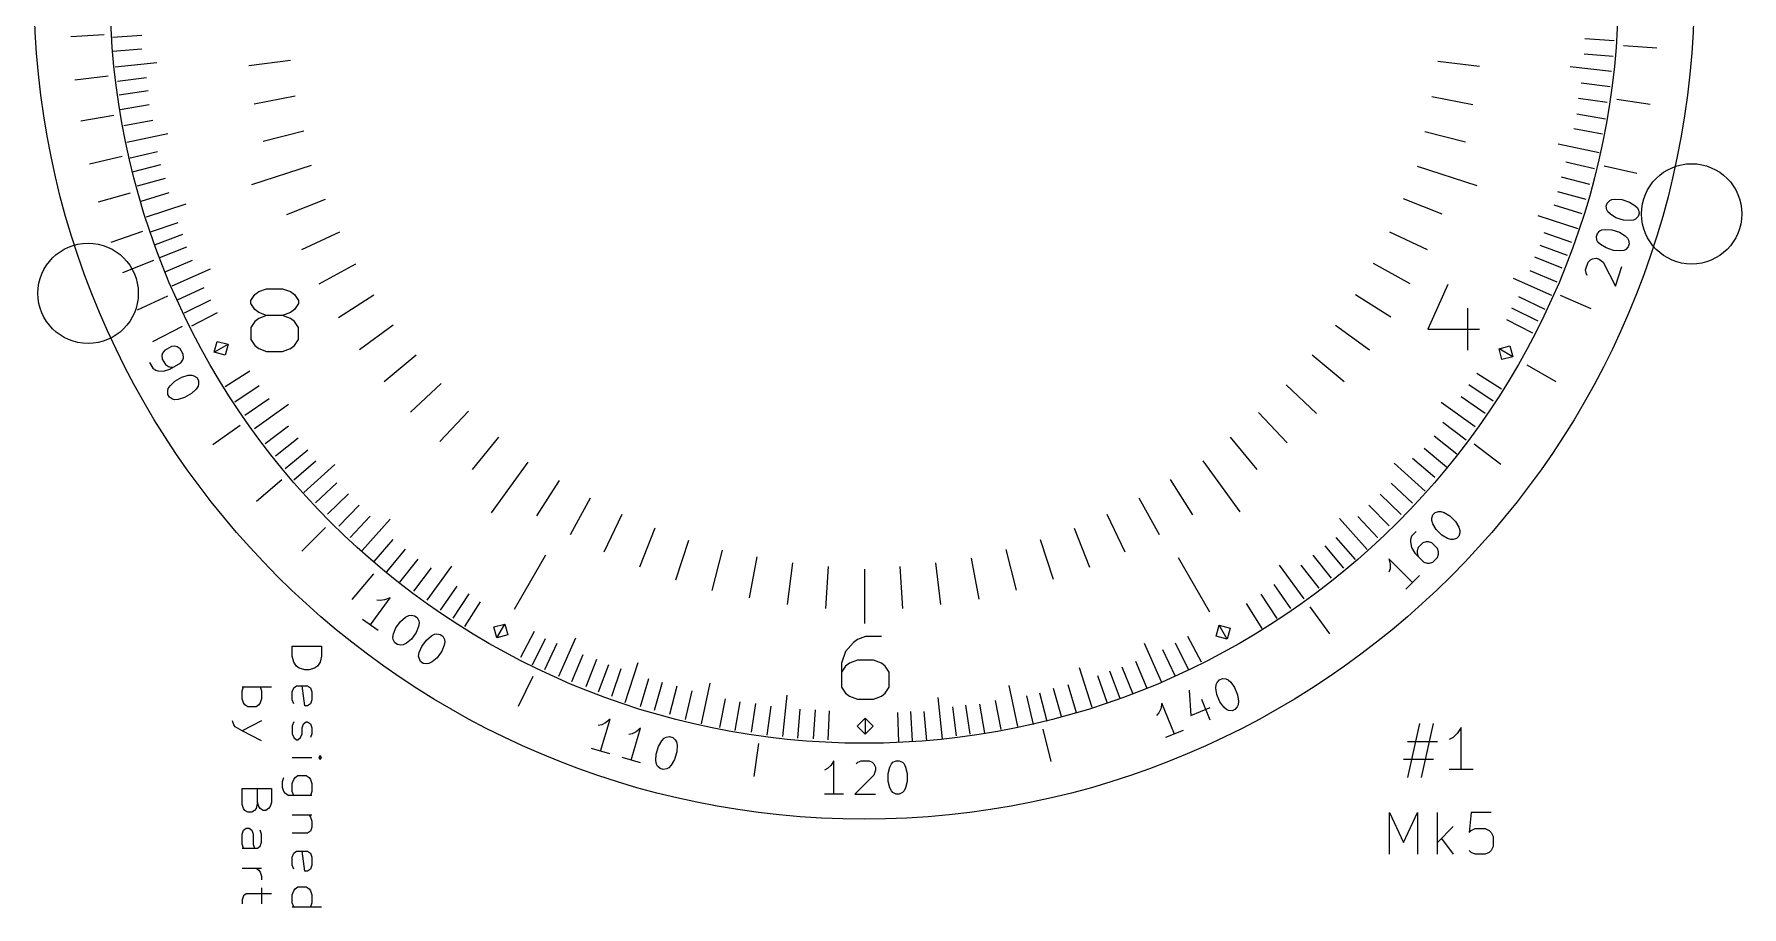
# Model space of a CAD drawing. Extents: x 186.8 to 227.6, y -134.5 to -92.7.
# Drawn here: x 186.79 to 227.63, y -134.55 to -113.67 of the extents above; entities that cross this region are included whole.
import ezdxf

# ---------------------------------------------------------------- set-up
doc = ezdxf.new("R2010")
doc.units = 0
doc.layers.add('BLACK', color=7, linetype='CONTINUOUS')

msp = doc.modelspace()

# ---------------------------------------------------------------- linework, layer by layer
at = {"layer": 'BLACK', "linetype": 'CONTINUOUS'}
for p, q in [((188.461, -113.689), (187.663, -113.735)), ((189.364, -113.706), (188.666, -113.75)), ((223.874, -113.776), (224.573, -113.82)), ((189.364, -114.029), (188.666, -114.088)), ((189.72, -114.353), (188.725, -114.457)), ((192.919, -114.303), (191.927, -114.429)), ((220.361, -114.313), (221.353, -114.439)), ((223.858, -114.138), (224.556, -114.196)), ((224.799, -113.945), (225.597, -114)), ((188.56, -114.678), (187.765, -114.77)), ((189.477, -114.715), (188.782, -114.802)), ((223.521, -114.447), (224.515, -114.552)), ((189.514, -115.025), (188.821, -115.128)), ((193.034, -115.155), (192.052, -115.343)), ((220.216, -115.165), (221.198, -115.353)), ((223.784, -114.836), (224.478, -114.924)), ((189.538, -115.362), (188.848, -115.479)), ((223.681, -115.577), (224.372, -115.694)), ((223.721, -115.198), (224.413, -115.3)), ((224.642, -115.228), (225.434, -115.342)), ((188.697, -115.618), (187.908, -115.755)), ((189.626, -115.736), (188.938, -115.867)), ((223.611, -115.926), (224.299, -116.057)), ((189.986, -116.057), (189.008, -116.265)), ((193.238, -115.987), (192.27, -116.236)), ((220.052, -115.997), (221.02, -116.246)), ((223.236, -116.293), (224.214, -116.501)), ((188.893, -116.599), (188.113, -116.778)), ((189.738, -116.485), (189.056, -116.645)), ((189.812, -116.796), (189.134, -116.97)), ((223.421, -116.721), (224.103, -116.881)), ((189.925, -117.12), (189.251, -117.308)), ((193.415, -116.81), (191.989, -117.274)), ((219.865, -116.83), (221.291, -117.294)), ((223.308, -117.083), (223.986, -117.257)), ((224.337, -116.82), (225.117, -116.997)), ((189.088, -117.471), (188.319, -117.69)), ((190.012, -117.469), (189.342, -117.672)), ((219.529, -117.603), (220.459, -117.972)), ((223.221, -117.432), (223.895, -117.62)), ((224.518, -117.629), (224.603, -117.616)), ((224.603, -117.616), (224.759, -117.627)), ((190.418, -117.739), (189.467, -118.048)), ((193.751, -117.623), (192.821, -117.992)), ((222.753, -118.012), (223.704, -118.321)), ((223.134, -117.756), (223.804, -117.958)), ((224.387, -117.786), (224.411, -117.714)), ((224.4, -117.87), (224.387, -117.786)), ((224.424, -117.918), (224.4, -117.87)), ((224.411, -117.714), (224.47, -117.653)), ((224.485, -117.978), (224.424, -117.918)), ((224.47, -117.653), (224.518, -117.629)), ((224.618, -118.062), (224.485, -117.978)), ((224.759, -117.627), (224.94, -117.686)), ((224.94, -117.686), (225.074, -117.769)), ((225.074, -117.769), (225.134, -117.829)), ((225.134, -117.829), (225.159, -117.877)), ((225.171, -117.961), (225.148, -118.033)), ((225.159, -117.877), (225.171, -117.961)), ((189.382, -118.392), (188.626, -118.653)), ((190.224, -118.181), (189.563, -118.411)), ((194.089, -118.407), (193.184, -118.833)), ((219.201, -118.397), (220.105, -118.823)), ((222.897, -118.416), (223.558, -118.646)), ((224.175, -118.438), (224.235, -118.378)), ((224.235, -118.378), (224.283, -118.353)), ((224.283, -118.353), (224.367, -118.341)), ((224.367, -118.341), (224.524, -118.351)), ((224.524, -118.351), (224.705, -118.41)), ((224.799, -118.12), (224.618, -118.062)), ((224.705, -118.41), (224.838, -118.494)), ((224.956, -118.131), (224.799, -118.12)), ((225.04, -118.119), (224.956, -118.131)), ((225.088, -118.094), (225.04, -118.119)), ((225.148, -118.033), (225.088, -118.094)), ((190.336, -118.467), (189.68, -118.711)), ((190.435, -118.765), (189.784, -119.023)), ((222.798, -118.715), (223.454, -118.959)), ((224.152, -118.511), (224.175, -118.438)), ((224.164, -118.595), (224.152, -118.511)), ((224.189, -118.643), (224.164, -118.595)), ((224.249, -118.703), (224.189, -118.643)), ((224.383, -118.786), (224.249, -118.703)), ((224.564, -118.845), (224.383, -118.786)), ((224.72, -118.856), (224.564, -118.845)), ((224.805, -118.843), (224.72, -118.856)), ((224.853, -118.819), (224.805, -118.843)), ((224.838, -118.494), (224.899, -118.553)), ((224.912, -118.758), (224.853, -118.819)), ((224.899, -118.553), (224.923, -118.601)), ((224.936, -118.686), (224.912, -118.758)), ((224.923, -118.601), (224.936, -118.686)), ((189.646, -119.087), (188.903, -119.381)), ((190.572, -119.089), (189.927, -119.36)), ((194.476, -119.172), (193.6, -119.654)), ((218.814, -119.152), (219.69, -119.634)), ((222.673, -119.001), (223.324, -119.258)), ((223.893, -119.308), (223.951, -119.127)), ((223.951, -119.127), (224.011, -119.066)), ((224.011, -119.066), (224.059, -119.042)), ((224.059, -119.042), (224.143, -119.029)), ((224.143, -119.029), (224.216, -119.052)), ((224.216, -119.052), (224.313, -119.124)), ((224.313, -119.124), (224.606, -119.7)), ((224.606, -119.7), (224.759, -119.229)), ((190.998, -119.295), (190.085, -119.701)), ((220.595, -119.657), (220.119, -120.729)), ((222.16, -119.505), (223.074, -119.912)), ((222.561, -119.325), (223.206, -119.596)), ((223.905, -119.392), (223.893, -119.308)), ((223.93, -119.44), (223.905, -119.392)), ((189.979, -119.939), (189.252, -120.272)), ((190.846, -119.737), (190.213, -120.036)), ((191.008, -120.036), (190.381, -120.348)), ((191.969, -120.044), (192.064, -119.901)), ((191.969, -120.116), (191.969, -120.044)), ((192.064, -119.901), (192.159, -119.83)), ((192.159, -119.83), (192.35, -119.759)), ((192.35, -119.759), (192.73, -119.759)), ((192.73, -119.759), (192.921, -119.83)), ((192.921, -119.83), (193.016, -119.901)), ((193.016, -119.901), (193.111, -120.044)), ((193.111, -120.044), (193.111, -120.116)), ((194.912, -119.918), (194.068, -120.453)), ((218.388, -119.898), (219.232, -120.433)), ((222.287, -119.948), (222.921, -120.246)), ((223.289, -119.915), (224.021, -120.236)), ((191.17, -120.335), (190.55, -120.659)), ((192.064, -120.259), (191.969, -120.116)), ((192.159, -120.33), (192.064, -120.259)), ((192.159, -120.473), (192.064, -120.544)), ((192.35, -120.401), (192.159, -120.33)), ((192.35, -120.401), (192.159, -120.473)), ((192.73, -120.401), (192.35, -120.401)), ((192.921, -120.33), (192.73, -120.401)), ((192.921, -120.473), (192.73, -120.401)), ((193.016, -120.259), (192.921, -120.33)), ((193.016, -120.544), (192.921, -120.473)), ((193.111, -120.116), (193.016, -120.259)), ((221.071, -120.229), (221.071, -121.229)), ((222.125, -120.221), (222.752, -120.532)), ((190.332, -120.664), (189.621, -121.031)), ((192.064, -120.544), (191.969, -120.687)), ((191.969, -120.687), (191.969, -120.973)), ((193.111, -120.687), (193.016, -120.544)), ((193.111, -120.973), (193.111, -120.687)), ((195.376, -120.634), (194.567, -121.222)), ((217.914, -120.634), (218.723, -121.222)), ((220.119, -120.729), (221.357, -120.729)), ((222.001, -120.495), (222.621, -120.819)), ((189.908, -121.235), (189.861, -121.306)), ((190.073, -121.139), (189.908, -121.235)), ((190.158, -121.134), (190.073, -121.139)), ((190.21, -121.148), (190.158, -121.134)), ((190.281, -121.195), (190.21, -121.148)), ((190.357, -121.327), (190.281, -121.195)), ((191.098, -121.279), (191.168, -121.019)), ((191.098, -121.279), (191.428, -121.088)), ((191.358, -121.349), (191.098, -121.279)), ((191.168, -121.019), (191.428, -121.088)), ((191.428, -121.088), (191.358, -121.349)), ((191.969, -120.973), (192.064, -121.116)), ((192.064, -121.116), (192.159, -121.187)), ((192.159, -121.187), (192.35, -121.259)), ((192.35, -121.259), (192.73, -121.259)), ((192.73, -121.259), (192.921, -121.187)), ((192.921, -121.187), (193.016, -121.116)), ((193.016, -121.116), (193.111, -120.973)), ((221.823, -121.195), (222.083, -121.126)), ((221.893, -121.455), (221.823, -121.195)), ((222.153, -121.386), (221.823, -121.195)), ((222.083, -121.126), (222.153, -121.386)), ((189.55, -121.529), (189.626, -121.661)), ((189.626, -121.661), (189.697, -121.708)), ((189.861, -121.306), (189.847, -121.358)), ((189.847, -121.358), (189.852, -121.443)), ((189.852, -121.443), (189.928, -121.575)), ((189.886, -121.731), (190.037, -121.688)), ((189.928, -121.575), (189.999, -121.622)), ((189.999, -121.622), (190.051, -121.636)), ((190.037, -121.688), (190.301, -121.535)), ((190.051, -121.636), (190.136, -121.63)), ((190.301, -121.535), (190.348, -121.464)), ((190.348, -121.464), (190.362, -121.412)), ((190.362, -121.412), (190.357, -121.327)), ((195.929, -121.352), (195.158, -121.989)), ((217.351, -121.342), (218.122, -121.979)), ((222.153, -121.386), (221.893, -121.455)), ((222.487, -121.579), (223.179, -121.979)), ((189.697, -121.708), (189.749, -121.722)), ((189.749, -121.722), (189.886, -121.731)), ((189.997, -122.151), (190.044, -122.08)), ((190.044, -122.08), (190.157, -121.971)), ((190.157, -121.971), (190.322, -121.875)), ((190.322, -121.875), (190.473, -121.832)), ((190.473, -121.832), (190.558, -121.827)), ((190.558, -121.827), (190.61, -121.841)), ((190.61, -121.841), (190.681, -121.888)), ((190.71, -122.091), (190.663, -122.162)), ((190.681, -121.888), (190.719, -121.954)), ((190.724, -122.039), (190.71, -122.091)), ((190.719, -121.954), (190.724, -122.039)), ((191.945, -121.735), (191.354, -122.11)), ((192.17, -122.085), (191.587, -122.472)), ((196.52, -122.03), (195.791, -122.715)), ((216.73, -122.06), (217.459, -122.745)), ((221.103, -122.054), (221.686, -122.441)), ((221.29, -121.78), (221.881, -122.155)), ((189.983, -122.203), (189.997, -122.151)), ((189.988, -122.288), (189.983, -122.203)), ((190.026, -122.354), (189.988, -122.288)), ((190.097, -122.401), (190.026, -122.354)), ((190.149, -122.415), (190.097, -122.401)), ((190.234, -122.41), (190.149, -122.415)), ((190.385, -122.366), (190.234, -122.41)), ((190.55, -122.271), (190.385, -122.366)), ((190.663, -122.162), (190.55, -122.271)), ((192.407, -122.397), (191.832, -122.796)), ((220.442, -122.471), (221.251, -123.059)), ((220.917, -122.34), (221.491, -122.74)), ((192.869, -122.527), (192.06, -123.115)), ((197.18, -122.69), (196.495, -123.419)), ((216.07, -122.72), (216.755, -123.449)), ((191.716, -123.032), (191.062, -123.492)), ((192.869, -123.046), (192.312, -123.47)), ((193.106, -123.333), (192.558, -123.768)), ((197.898, -123.311), (197.261, -124.082)), ((215.392, -123.311), (216.029, -124.082)), ((220.268, -123.277), (220.817, -123.712)), ((220.48, -122.952), (221.038, -123.375)), ((193.331, -123.62), (192.792, -124.066)), ((220.031, -123.576), (220.57, -124.023)), ((221.231, -123.472), (221.869, -123.954)), ((193.53, -123.882), (193, -124.339)), ((193.982, -123.964), (193.239, -124.633)), ((198.599, -123.911), (197.717, -125.125)), ((214.741, -123.881), (215.623, -125.095)), ((219.317, -123.933), (220.06, -124.602)), ((219.756, -123.813), (220.286, -124.27)), ((192.716, -124.336), (192.105, -124.853)), ((194.029, -124.405), (193.519, -124.885)), ((199.342, -124.348), (198.807, -125.192)), ((213.958, -124.328), (214.493, -125.172)), ((219.244, -124.412), (219.754, -124.892)), ((194.304, -124.667), (193.804, -125.157)), ((194.566, -124.942), (194.076, -125.442)), ((200.088, -124.774), (199.606, -125.65)), ((213.212, -124.764), (213.694, -125.64)), ((218.707, -124.936), (219.197, -125.436)), ((218.982, -124.674), (219.482, -125.164)), ((194.828, -125.204), (194.348, -125.714)), ((195.307, -125.277), (194.638, -126.02)), ((200.843, -125.161), (200.417, -126.066)), ((212.447, -125.151), (212.873, -126.055)), ((218.004, -125.258), (218.673, -126.001)), ((218.445, -125.211), (218.925, -125.721)), ((220.215, -125.249), (220.242, -125.168)), ((220.215, -125.303), (220.215, -125.249)), ((220.242, -125.384), (220.215, -125.303)), ((220.242, -125.168), (220.296, -125.115)), ((220.296, -125.115), (220.377, -125.088)), ((220.377, -125.088), (220.431, -125.088)), ((220.431, -125.088), (220.511, -125.115)), ((220.511, -125.115), (220.646, -125.195)), ((220.646, -125.195), (220.781, -125.33)), ((220.781, -125.33), (220.862, -125.465)), ((193.756, -125.474), (193.19, -126.04)), ((195.367, -125.76), (194.91, -126.29)), ((201.637, -125.489), (201.268, -126.419)), ((202.44, -125.78), (202.131, -126.731)), ((210.85, -125.76), (211.159, -126.711)), ((211.663, -125.489), (212.032, -126.419)), ((217.922, -125.71), (218.379, -126.24)), ((219.73, -125.68), (219.703, -125.761)), ((219.703, -125.761), (219.703, -125.815)), ((219.838, -125.572), (219.73, -125.68)), ((220.323, -125.519), (220.242, -125.384)), ((220.458, -125.653), (220.323, -125.519)), ((220.592, -125.734), (220.458, -125.653)), ((220.673, -125.761), (220.592, -125.734)), ((220.727, -125.761), (220.673, -125.761)), ((220.808, -125.734), (220.727, -125.761)), ((220.862, -125.68), (220.808, -125.734)), ((220.862, -125.465), (220.889, -125.546)), ((220.889, -125.599), (220.862, -125.68)), ((220.889, -125.546), (220.889, -125.599)), ((195.664, -125.991), (195.217, -126.53)), ((199.019, -126.132), (198.269, -127.431)), ((203.243, -126.012), (202.994, -126.98)), ((204.075, -126.176), (203.887, -127.158)), ((210.027, -126.002), (210.276, -126.97)), ((214.151, -126.192), (214.901, -127.491)), ((217.373, -126.134), (217.808, -126.682)), ((217.66, -125.909), (218.106, -126.448)), ((219.703, -125.815), (219.73, -125.95)), ((219.73, -125.95), (219.811, -126.084)), ((219.811, -126.084), (220.027, -126.3)), ((219.892, -125.95), (219.865, -126.03)), ((219.865, -126.03), (219.865, -126.084)), ((219.865, -126.084), (219.892, -126.165)), ((220, -125.842), (219.892, -125.95)), ((220.08, -125.815), (220, -125.842)), ((220.134, -125.815), (220.08, -125.815)), ((220.215, -125.842), (220.134, -125.815)), ((220.35, -125.977), (220.215, -125.842)), ((220.242, -126.3), (220.35, -126.192)), ((220.377, -126.057), (220.35, -125.977)), ((220.35, -126.192), (220.377, -126.111)), ((220.377, -126.111), (220.377, -126.057)), ((194.904, -126.584), (194.387, -127.194)), ((195.963, -126.228), (195.528, -126.777)), ((196.288, -126.44), (195.865, -126.998)), ((196.769, -126.402), (196.181, -127.211)), ((204.927, -126.321), (204.801, -127.313)), ((205.778, -126.409), (205.716, -127.407)), ((206.65, -126.472), (206.65, -127.772)), ((207.492, -126.409), (207.554, -127.407)), ((208.343, -126.321), (208.469, -127.313)), ((209.195, -126.206), (209.383, -127.188)), ((216.567, -126.371), (217.155, -127.18)), ((217.086, -126.371), (217.51, -126.928)), ((219.757, -126.785), (219.191, -126.219)), ((219.191, -126.219), (219.218, -126.354)), ((219.218, -126.461), (219.191, -126.542)), ((219.218, -126.354), (219.218, -126.461)), ((220.027, -126.3), (220.107, -126.327)), ((220.107, -126.327), (220.161, -126.327)), ((220.161, -126.327), (220.242, -126.3)), ((196.9, -126.877), (196.5, -127.451)), ((216.437, -126.833), (216.836, -127.408)), ((219.919, -126.623), (219.596, -126.946)), ((194.831, -127.805), (195.301, -127.158)), ((195.066, -127.222), (194.982, -127.208)), ((195.172, -127.205), (195.066, -127.222)), ((195.301, -127.158), (195.172, -127.205)), ((197.186, -127.063), (196.799, -127.646)), ((197.46, -127.25), (197.085, -127.841)), ((215.775, -127.295), (216.15, -127.886)), ((216.125, -127.07), (216.512, -127.653)), ((217.297, -127.367), (217.768, -128.014)), ((195.016, -127.939), (194.646, -127.671)), ((195.441, -127.872), (195.553, -127.718)), ((195.553, -127.718), (195.674, -127.617)), ((195.674, -127.617), (195.749, -127.578)), ((195.749, -127.578), (195.803, -127.569)), ((195.803, -127.569), (195.887, -127.583)), ((195.887, -127.583), (195.948, -127.628)), ((195.948, -127.628), (195.988, -127.704)), ((195.996, -127.757), (195.982, -127.841)), ((195.988, -127.704), (195.996, -127.757)), ((197.785, -127.853), (198.045, -127.783)), ((197.854, -128.113), (198.045, -127.783)), ((198.045, -127.783), (198.114, -128.043)), ((215.059, -128.072), (215.128, -127.812)), ((215.128, -127.812), (215.389, -127.882)), ((215.319, -128.142), (215.128, -127.812)), ((195.369, -128.102), (195.383, -128.018)), ((195.377, -128.155), (195.369, -128.102)), ((195.416, -128.23), (195.377, -128.155)), ((195.383, -128.018), (195.441, -127.872)), ((195.478, -128.275), (195.416, -128.23)), ((195.811, -128.141), (195.691, -128.241)), ((195.923, -127.986), (195.811, -128.141)), ((195.982, -127.841), (195.923, -127.986)), ((196.058, -128.32), (196.17, -128.166)), ((196.17, -128.166), (196.29, -128.065)), ((196.29, -128.065), (196.366, -128.025)), ((196.366, -128.025), (196.419, -128.017)), ((196.419, -128.017), (196.503, -128.031)), ((196.503, -128.031), (196.565, -128.076)), ((196.565, -128.076), (196.604, -128.151)), ((196.612, -128.205), (196.598, -128.289)), ((196.604, -128.151), (196.612, -128.205)), ((197.854, -128.113), (197.785, -127.853)), ((198.114, -128.043), (197.854, -128.113)), ((198.745, -127.961), (198.421, -128.581)), ((199.011, -128.136), (198.7, -128.763)), ((199.735, -128.12), (199.328, -129.034)), ((206.384, -128.221), (206.194, -128.436)), ((206.48, -128.15), (206.384, -128.221)), ((206.67, -128.079), (206.48, -128.15)), ((207.051, -128.079), (206.67, -128.079)), ((214.076, -128.232), (214.388, -128.859)), ((214.375, -128.07), (214.699, -128.69)), ((215.319, -128.142), (215.059, -128.072)), ((215.389, -127.882), (215.319, -128.142)), ((192.963, -128.311), (193.663, -128.311)), ((192.963, -128.549), (192.963, -128.311)), ((192.997, -128.692), (192.963, -128.549)), ((193.663, -128.549), (193.63, -128.692)), ((193.663, -128.311), (193.663, -128.549)), ((195.562, -128.289), (195.478, -128.275)), ((195.615, -128.281), (195.562, -128.289)), ((195.691, -128.241), (195.615, -128.281)), ((195.985, -128.549), (195.999, -128.465)), ((195.994, -128.603), (195.985, -128.549)), ((196.033, -128.678), (195.994, -128.603)), ((195.999, -128.465), (196.058, -128.32)), ((196.428, -128.588), (196.307, -128.689)), ((196.54, -128.434), (196.428, -128.588)), ((196.598, -128.289), (196.54, -128.434)), ((199.292, -128.247), (198.994, -128.881)), ((199.915, -128.521), (199.644, -129.166)), ((200.239, -128.633), (199.982, -129.284)), ((206.194, -128.436), (206.099, -128.721)), ((213.335, -128.242), (213.741, -129.155)), ((213.777, -128.394), (214.076, -129.027)), ((193.063, -128.787), (192.997, -128.692)), ((193.13, -128.835), (193.063, -128.787)), ((193.263, -128.882), (193.13, -128.835)), ((193.363, -128.882), (193.263, -128.882)), ((193.497, -128.835), (193.363, -128.882)), ((193.563, -128.787), (193.497, -128.835)), ((193.63, -128.692), (193.563, -128.787)), ((196.094, -128.723), (196.033, -128.678)), ((196.179, -128.737), (196.094, -128.723)), ((196.232, -128.729), (196.179, -128.737)), ((196.307, -128.689), (196.232, -128.729)), ((198.718, -129.034), (198.369, -129.754)), ((200.525, -128.758), (200.281, -129.414)), ((200.824, -128.857), (200.594, -129.518)), ((201.228, -128.713), (200.919, -129.664)), ((206.099, -128.721), (206.099, -129.293)), ((206.194, -128.793), (206.099, -128.936)), ((206.289, -128.721), (206.194, -128.793)), ((206.48, -128.65), (206.289, -128.721)), ((206.86, -128.65), (206.48, -128.65)), ((207.051, -128.721), (206.86, -128.65)), ((207.146, -128.793), (207.051, -128.721)), ((207.241, -128.936), (207.146, -128.793)), ((207.241, -129.293), (207.241, -128.936)), ((211.779, -128.822), (212.088, -129.773)), ((212.221, -129.016), (212.451, -129.677)), ((212.507, -128.904), (212.751, -129.56)), ((212.805, -128.805), (213.063, -129.456)), ((213.129, -128.668), (213.4, -129.313)), ((191.763, -129.287), (192.463, -129.287)), ((191.763, -129.382), (191.797, -129.287)), ((191.763, -129.573), (191.763, -129.382)), ((192.197, -129.287), (192.23, -129.382)), ((192.23, -129.382), (192.23, -129.573)), ((192.963, -129.406), (192.997, -129.311)), ((192.963, -129.597), (192.963, -129.406)), ((192.997, -129.311), (193.063, -129.263)), ((193.063, -129.263), (193.33, -129.263)), ((193.263, -129.74), (193.197, -129.263)), ((193.33, -129.263), (193.397, -129.311)), ((193.397, -129.311), (193.43, -129.406)), ((193.43, -129.406), (193.43, -129.597)), ((201.484, -129.094), (201.282, -129.764)), ((201.808, -129.181), (201.62, -129.855)), ((202.157, -129.268), (201.983, -129.946)), ((202.519, -129.381), (202.359, -130.063)), ((202.947, -129.196), (202.739, -130.174)), ((206.099, -129.293), (206.194, -129.436)), ((206.194, -129.436), (206.289, -129.507)), ((207.051, -129.507), (207.146, -129.436)), ((207.146, -129.436), (207.241, -129.293)), ((210.097, -129.254), (210.305, -130.232)), ((210.836, -129.428), (211.01, -130.106)), ((211.16, -129.315), (211.348, -129.989)), ((211.509, -129.228), (211.712, -129.898)), ((214.416, -129.367), (214.454, -129.968)), ((215.053, -129.315), (215.06, -129.23)), ((215.075, -129.471), (215.053, -129.315)), ((215.06, -129.23), (215.081, -129.181)), ((215.081, -129.181), (215.137, -129.117)), ((215.137, -129.117), (215.208, -129.088)), ((215.208, -129.088), (215.293, -129.095)), ((215.293, -129.095), (215.342, -129.116)), ((215.342, -129.116), (215.406, -129.172)), ((215.406, -129.172), (215.498, -129.299)), ((215.498, -129.299), (215.57, -129.476)), ((191.797, -129.668), (191.763, -129.573)), ((191.83, -129.716), (191.797, -129.668)), ((191.897, -129.763), (191.83, -129.716)), ((192.097, -129.763), (191.897, -129.763)), ((192.163, -129.716), (192.097, -129.763)), ((192.197, -129.668), (192.163, -129.716)), ((192.23, -129.573), (192.197, -129.668)), ((192.997, -129.692), (192.963, -129.597)), ((193.33, -129.74), (193.263, -129.74)), ((193.397, -129.692), (193.33, -129.74)), ((193.43, -129.597), (193.397, -129.692)), ((203.314, -129.571), (203.183, -130.259)), ((203.663, -129.641), (203.546, -130.332)), ((204.042, -129.681), (203.94, -130.373)), ((204.404, -129.744), (204.316, -130.438)), ((204.793, -129.481), (204.688, -130.475)), ((205.102, -129.818), (205.044, -130.516)), ((205.464, -129.834), (205.42, -130.533)), ((205.803, -129.856), (205.774, -130.555)), ((206.289, -129.507), (206.48, -129.579)), ((206.48, -129.579), (206.86, -129.579)), ((206.86, -129.579), (207.051, -129.507)), ((208.404, -129.539), (208.509, -130.533)), ((208.755, -129.763), (208.842, -130.458)), ((209.065, -129.726), (209.168, -130.419)), ((209.402, -129.702), (209.519, -130.392)), ((209.776, -129.614), (209.907, -130.302)), ((210.525, -129.502), (210.685, -130.184)), ((213.732, -129.808), (213.69, -129.907)), ((213.759, -129.673), (213.732, -129.808)), ((214.059, -130.415), (213.759, -129.673)), ((214.454, -129.968), (214.913, -129.782)), ((214.707, -129.578), (214.907, -130.072)), ((215.146, -129.647), (215.075, -129.471)), ((215.238, -129.774), (215.146, -129.647)), ((215.302, -129.831), (215.238, -129.774)), ((215.352, -129.852), (215.302, -129.831)), ((215.437, -129.858), (215.352, -129.852)), ((215.507, -129.83), (215.437, -129.858)), ((215.564, -129.766), (215.507, -129.83)), ((215.585, -129.716), (215.564, -129.766)), ((215.57, -129.476), (215.592, -129.631)), ((215.592, -129.631), (215.585, -129.716)), ((191.563, -130.192), (191.53, -130.097)), ((191.597, -130.24), (191.563, -130.192)), ((191.763, -130.335), (191.597, -130.24)), ((192.23, -130.097), (191.763, -130.335)), ((192.997, -130.12), (192.963, -130.216)), ((192.963, -130.216), (192.963, -130.406)), ((193.197, -130.263), (193.23, -130.168)), ((193.197, -130.406), (193.197, -130.263)), ((193.23, -130.168), (193.297, -130.12)), ((193.297, -130.12), (193.33, -130.12)), ((193.33, -130.12), (193.397, -130.168)), ((193.397, -130.168), (193.43, -130.263)), ((193.43, -130.263), (193.43, -130.406)), ((200.362, -130.196), (200.278, -130.211)), ((200.337, -130.824), (200.562, -130.056)), ((200.456, -130.144), (200.362, -130.196)), ((200.562, -130.056), (200.456, -130.144)), ((201.068, -131.037), (201.293, -130.27)), ((201.293, -130.27), (201.188, -130.358)), ((206.475, -130.227), (206.665, -130.036)), ((206.665, -130.417), (206.475, -130.227)), ((206.665, -130.036), (206.856, -130.227)), ((206.665, -130.036), (206.665, -130.417)), ((206.856, -130.227), (206.665, -130.417)), ((207.435, -129.901), (207.464, -130.6)), ((207.746, -129.876), (207.79, -130.574)), ((208.069, -129.876), (208.128, -130.574)), ((213.69, -129.907), (213.633, -129.971)), ((219.92, -130.165), (219.634, -131.451)), ((219.968, -131.451), (220.253, -130.165)), ((220.92, -130.26), (220.825, -130.403)), ((220.92, -131.26), (220.92, -130.26)), ((192.23, -130.573), (191.763, -130.335)), ((192.963, -130.406), (192.997, -130.501)), ((192.997, -130.501), (193.063, -130.549)), ((193.063, -130.549), (193.097, -130.549)), ((193.097, -130.549), (193.163, -130.501)), ((193.163, -130.501), (193.197, -130.406)), ((193.43, -130.406), (193.397, -130.501)), ((201.093, -130.41), (201.009, -130.425)), ((201.188, -130.358), (201.093, -130.41)), ((201.719, -130.712), (201.799, -130.576)), ((201.799, -130.576), (201.857, -130.514)), ((201.857, -130.514), (201.904, -130.488)), ((201.904, -130.488), (201.988, -130.473)), ((201.988, -130.473), (202.061, -130.494)), ((202.061, -130.494), (202.123, -130.552)), ((202.123, -130.552), (202.149, -130.599)), ((202.149, -130.599), (202.164, -130.683)), ((202.164, -130.683), (202.158, -130.84)), ((204.109, -130.641), (204.001, -131.434)), ((210.914, -130.299), (211.105, -131.075)), ((214.271, -130.329), (213.847, -130.501)), ((219.634, -130.594), (220.349, -130.594)), ((220.73, -130.498), (220.634, -130.546)), ((220.825, -130.403), (220.73, -130.498)), ((192.963, -130.978), (193.43, -130.978)), ((193.63, -130.93), (193.597, -130.978)), ((193.597, -130.978), (193.63, -131.025)), ((193.663, -130.978), (193.597, -130.978)), ((193.663, -130.978), (193.63, -130.93)), ((193.63, -131.025), (193.663, -130.978)), ((200.557, -130.888), (200.118, -130.759)), ((201.288, -131.102), (200.849, -130.973)), ((201.66, -131.051), (201.666, -130.895)), ((201.675, -131.135), (201.66, -131.051)), ((201.666, -130.895), (201.719, -130.712)), ((202.105, -131.023), (202.025, -131.158)), ((202.158, -130.84), (202.105, -131.023)), ((205.918, -131.052), (205.842, -131.166)), ((205.918, -131.852), (205.918, -131.052)), ((206.451, -131.128), (206.49, -131.09)), ((206.49, -131.09), (206.566, -131.052)), ((206.566, -131.052), (206.756, -131.052)), ((206.756, -131.052), (206.832, -131.09)), ((206.832, -131.09), (206.87, -131.128)), ((207.29, -131.128), (207.328, -131.09)), ((207.328, -131.09), (207.404, -131.052)), ((207.404, -131.052), (207.48, -131.052)), ((207.48, -131.052), (207.556, -131.09)), ((207.556, -131.09), (207.594, -131.128)), ((220.253, -131.022), (219.539, -131.022)), ((192.73, -131.549), (192.763, -131.454)), ((192.963, -131.597), (192.997, -131.501)), ((192.997, -131.501), (193.03, -131.454)), ((193.03, -131.454), (193.097, -131.406)), ((193.097, -131.406), (193.297, -131.406)), ((193.297, -131.406), (193.363, -131.454)), ((193.363, -131.454), (193.397, -131.501)), ((193.397, -131.501), (193.43, -131.597)), ((201.701, -131.183), (201.675, -131.135)), ((201.763, -131.241), (201.701, -131.183)), ((201.836, -131.262), (201.763, -131.241)), ((201.92, -131.247), (201.836, -131.262)), ((201.967, -131.221), (201.92, -131.247)), ((202.025, -131.158), (201.967, -131.221)), ((205.766, -131.242), (205.69, -131.28)), ((205.842, -131.166), (205.766, -131.242)), ((206.87, -131.395), (206.413, -131.852)), ((206.87, -131.128), (206.909, -131.204)), ((206.909, -131.28), (206.87, -131.395)), ((206.909, -131.204), (206.909, -131.28)), ((207.213, -131.357), (207.251, -131.204)), ((207.213, -131.547), (207.213, -131.357)), ((207.251, -131.204), (207.29, -131.128)), ((207.594, -131.128), (207.632, -131.204)), ((207.632, -131.204), (207.67, -131.357)), ((207.67, -131.357), (207.67, -131.547)), ((221.206, -131.26), (220.634, -131.26)), ((191.763, -132.097), (191.763, -131.716)), ((191.763, -131.716), (192.463, -131.716)), ((192.13, -132.049), (192.13, -131.716)), ((192.463, -131.716), (192.463, -132.049)), ((192.73, -131.692), (192.73, -131.549)), ((192.763, -131.787), (192.73, -131.692)), ((192.797, -131.835), (192.763, -131.787)), ((192.863, -131.882), (192.797, -131.835)), ((193.43, -131.882), (192.863, -131.882)), ((192.963, -131.787), (192.963, -131.597)), ((192.997, -131.882), (192.963, -131.787)), ((193.43, -131.787), (193.397, -131.882)), ((193.43, -131.597), (193.43, -131.787)), ((206.147, -131.852), (205.69, -131.852)), ((206.413, -131.852), (206.909, -131.852)), ((207.251, -131.7), (207.213, -131.547)), ((207.29, -131.776), (207.251, -131.7)), ((207.328, -131.814), (207.29, -131.776)), ((207.404, -131.852), (207.328, -131.814)), ((207.48, -131.852), (207.404, -131.852)), ((207.556, -131.814), (207.48, -131.852)), ((207.594, -131.776), (207.556, -131.814)), ((207.632, -131.7), (207.594, -131.776)), ((207.67, -131.547), (207.632, -131.7)), ((191.797, -132.192), (191.763, -132.097)), ((191.83, -132.24), (191.797, -132.192)), ((191.897, -132.287), (191.83, -132.24)), ((191.997, -132.287), (191.897, -132.287)), ((192.063, -132.24), (191.997, -132.287)), ((192.097, -132.192), (192.063, -132.24)), ((192.13, -132.049), (192.097, -132.192)), ((192.163, -132.144), (192.13, -132.049)), ((192.197, -132.192), (192.163, -132.144)), ((192.263, -132.24), (192.197, -132.192)), ((192.33, -132.24), (192.263, -132.24)), ((192.397, -132.192), (192.33, -132.24)), ((192.43, -132.144), (192.397, -132.192)), ((192.463, -132.049), (192.43, -132.144)), ((219.206, -133.292), (219.206, -132.292)), ((219.206, -132.292), (219.539, -133.007)), ((219.539, -133.007), (219.872, -132.292)), ((219.872, -132.292), (219.872, -133.292)), ((220.349, -133.292), (220.349, -132.292)), ((221.158, -132.292), (221.11, -132.769)), ((221.634, -132.292), (221.158, -132.292)), ((191.763, -132.811), (191.797, -132.716)), ((191.797, -132.716), (191.863, -132.668)), ((191.863, -132.668), (191.93, -132.668)), ((191.93, -132.668), (191.997, -132.716)), ((191.997, -132.716), (192.03, -132.811)), ((192.23, -132.811), (192.197, -132.716)), ((193.43, -132.359), (192.963, -132.359)), ((193.363, -132.359), (193.397, -132.406)), ((193.397, -132.406), (193.43, -132.501)), ((193.43, -132.644), (193.397, -132.74)), ((193.43, -132.501), (193.43, -132.644)), ((220.73, -132.626), (220.349, -133.007)), ((221.11, -132.769), (221.158, -132.721)), ((221.158, -132.721), (221.253, -132.673)), ((221.253, -132.673), (221.491, -132.673)), ((221.491, -132.673), (221.587, -132.721)), ((221.587, -132.721), (221.634, -132.769)), ((191.763, -133.049), (191.763, -132.811)), ((191.797, -133.144), (191.763, -133.049)), ((192.03, -132.811), (192.03, -133.049)), ((192.03, -133.049), (192.063, -133.144)), ((192.13, -133.144), (192.197, -133.097)), ((192.197, -133.097), (192.23, -133.001)), ((192.23, -133.001), (192.23, -132.811)), ((193.33, -132.787), (192.963, -132.787)), ((193.397, -132.74), (193.33, -132.787)), ((220.444, -132.911), (220.73, -133.292)), ((221.634, -132.769), (221.682, -132.864)), ((221.682, -133.102), (221.634, -133.197)), ((221.682, -132.864), (221.682, -133.102)), ((191.763, -133.144), (192.13, -133.144)), ((192.963, -133.359), (192.997, -133.263)), ((192.963, -133.549), (192.963, -133.359)), ((192.997, -133.263), (193.063, -133.216)), ((193.063, -133.216), (193.33, -133.216)), ((193.263, -133.692), (193.197, -133.216)), ((193.33, -133.216), (193.397, -133.263)), ((193.397, -133.263), (193.43, -133.359)), ((193.43, -133.359), (193.43, -133.549)), ((221.158, -133.245), (221.11, -133.197)), ((221.253, -133.292), (221.158, -133.245)), ((221.491, -133.292), (221.253, -133.292)), ((221.587, -133.245), (221.491, -133.292)), ((221.634, -133.197), (221.587, -133.245)), ((191.763, -133.62), (192.23, -133.62)), ((192.097, -133.62), (192.163, -133.668)), ((192.163, -133.668), (192.197, -133.716)), ((192.197, -133.716), (192.23, -133.811)), ((192.23, -133.811), (192.23, -133.906)), ((192.997, -133.644), (192.963, -133.549)), ((193.33, -133.692), (193.263, -133.692)), ((193.397, -133.644), (193.33, -133.692)), ((193.43, -133.549), (193.397, -133.644)), ((191.797, -134.287), (191.763, -134.382)), ((191.863, -134.24), (191.797, -134.287)), ((192.463, -134.24), (191.863, -134.24)), ((192.23, -134.097), (192.23, -134.478)), ((192.963, -134.263), (192.997, -134.168)), ((192.963, -134.454), (192.963, -134.263)), ((192.997, -134.168), (193.03, -134.12)), ((193.03, -134.12), (193.097, -134.073)), ((193.097, -134.073), (193.297, -134.073)), ((193.297, -134.073), (193.363, -134.12)), ((193.363, -134.12), (193.397, -134.168)), ((193.397, -134.168), (193.43, -134.263)), ((193.43, -134.263), (193.43, -134.454)), ((191.763, -134.382), (191.763, -134.478)), ((192.997, -134.549), (192.963, -134.454)), ((192.963, -134.549), (193.663, -134.549)), ((193.43, -134.454), (193.397, -134.549))]:
    msp.add_line(p, q, dxfattribs=at)
at = {"layer": 'BLACK'}
for centre, radius in [((206.64, -112.6), 19.8504), ((206.64, -112.6), 18.0348), ((226.43, -117.97), 1.2), ((188.08, -119.87), 1.2)]:
    msp.add_circle(centre, radius, dxfattribs=at)

doc.saveas('drawing.dxf')
